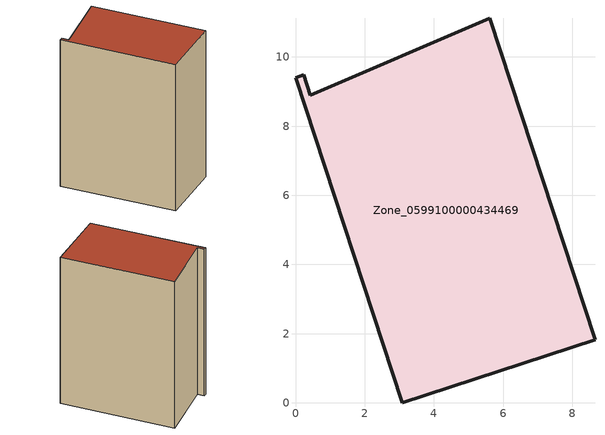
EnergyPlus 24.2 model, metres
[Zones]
Zone_0599100000434469
 floor ground (C_G): 5.61,11.12 8.66,1.83 3.08,0 0,9.4 0.23,9.48 0.42,8.9 z3.68
 wall outside (C_F): 3.08,0 8.66,1.83 5.61,11.12 0.42,8.9 0.23,9.48 0,9.4 3.08,0 z3.68:16.95
 roof outside (C_R): 8.66,1.83 5.61,11.12 0.42,8.9 0.23,9.48 0,9.4 3.08,0 z16.95
[BUILDING]
Pand.0599100000434469: North Axis=0; Terrain=City; Loads Convergence Tolerance Value=0.04; Temperature Convergence Tolerance Value=0.4; Solar Distribution=FullExterior; Maximum Number of Warmup Days=25; Minimum Number of Warmup Days=1
[Site:Location]
Rotterdam.The.Hague.AP_ZH_NLD Design_Conditions: Latitude=51.96; Longitude=4.45; Time Zone=1; Elevation=-4.5
[SITE:GROUNDTEMPERATURE:BUILDINGSURFACE]
18, 18, 18, 18, 18, 18, 18, 18, 18, 18, 18, 18
[MATERIAL] Thermal Absorptance=0.9; Solar Absorptance=0.7; Visible Absorptance=0.7
Name | Roughness | Thickness | Conductivity | Density | Specific Heat
G.TI.2006-2014 | MediumSmooth | 0.15 | 0.06 | 540 | 1210
F.TI.2006-2014 | Rough | 0.3 | 0.12 | 1920 | 840
R.TI.2006-2014 | MediumRough | 0.2 | 0.08 | 1500 | 1000
[CONSTRUCTION]
C_G: G.TI.2006-2014
C_F: F.TI.2006-2014
C_R: R.TI.2006-2014
[ZONE]
Zone_0599100000434469: Type=1; Multiplier=1; Ceiling Height=Autocalculate; Volume=Autocalculate; Floor Area=autocalculate; Part of Total Floor Area=Yes
[ZONEINFILTRATION:DESIGNFLOWRATE]
Infil_Zone_0599100000434469: Zone or ZoneList or Space or SpaceList=Zone_0599100000434469; Schedule=AlwaysOn; Design Flow Rate Calculation Method=Flow/Area; Flow Rate per Floor Area=0.0015; Constant Term Coefficient=1; Temperature Term Coefficient=0; Velocity Term Coefficient=0; Velocity Squared Term Coefficient=0
[HVACTEMPLATE:ZONE:IDEALLOADSAIRSYSTEM]
Zone_0599100000434469: Maximum Heating Supply Air Temperature=50; Minimum Cooling Supply Air Temperature=13; Maximum Heating Supply Air Humidity Ratio=0.0156; Minimum Cooling Supply Air Humidity Ratio=0.0077; Heating Limit=NoLimit; Cooling Limit=NoLimit; Dehumidification Control Type=ConstantSensibleHeatRatio; Cooling Sensible Heat Ratio=0.7; Dehumidification Setpoint=60; Humidification Control Type=None; Humidification Setpoint=30; Outdoor Air Method=None; Outdoor Air Flow Rate per Person=0.00944; Outdoor Air Flow Rate per Zone Floor Area=0; Outdoor Air Flow Rate per Zone=0; Demand Controlled Ventilation Type=None; Outdoor Air Economizer Type=NoEconomizer; Heat Recovery Type=None; Sensible Heat Recovery Effectiveness=0.7; Latent Heat Recovery Effectiveness=0.65
[ZONECONTROL:THERMOSTAT]
ThermostatControl_Zone_0599100000434469: Zone or ZoneList=Zone_0599100000434469; Control Type Schedule=DualSetpointControlType; Control 1=Thermostat_Zone_0599100000434469; Temperature Difference Between Cutout And Setpoint=0
[THERMOSTATSETPOINT:DUALSETPOINT]
Thermostat_Zone_0599100000434469: Heating Setpoint Temperature Schedule=HeatingSetpoint_Zone_0599100000434469; Cooling Setpoint Temperature Schedule=CoolingSetpoint_Zone_0599100000434469
[SCHEDULE:COMPACT]
HeatingSetpoint_Zone_0599100000434469: Through: 12/31, For: AllDays, Until: 24:00, 21
CoolingSetpoint_Zone_0599100000434469: Through: 12/31, For: AllDays, Until: 24:00, 24
DualSetpointControlType: Through: 12/31, For: AllDays, Until: 24:00, 4
AlwaysOn: Through: 12/31, For: AllDays, Until: 24:00, 1
